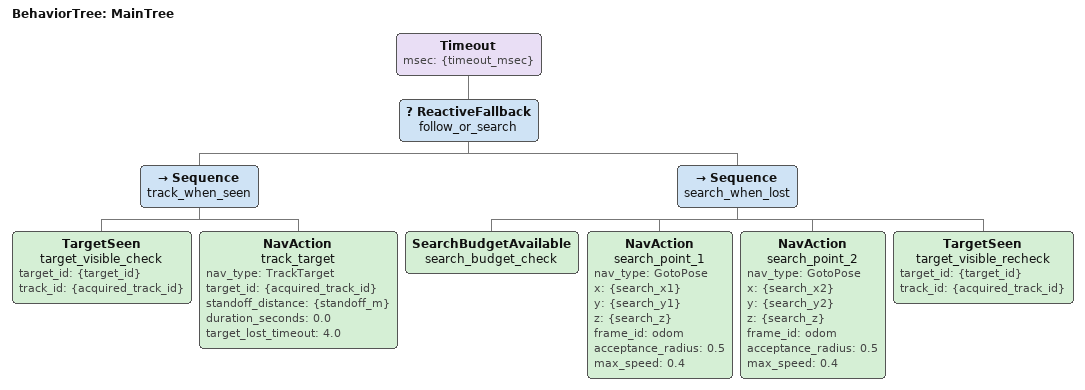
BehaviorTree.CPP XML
<?xml version="1.0"?>
<root main_tree_to_execute="MainTree">
  <BehaviorTree ID="MainTree">
    <Timeout msec="{timeout_msec}">
      <ReactiveFallback name="follow_or_search">
        <Sequence name="track_when_seen">
          <TargetSeen name="target_visible_check" target_id="{target_id}" track_id="{acquired_track_id}"/>
          <NavAction name="track_target" nav_type="TrackTarget" target_id="{acquired_track_id}"
                     standoff_distance="{standoff_m}" duration_seconds="0.0"
                     target_lost_timeout="4.0"/>
        </Sequence>
        <Sequence name="search_when_lost">
          <SearchBudgetAvailable name="search_budget_check"/>
          <NavAction name="search_point_1" nav_type="GotoPose" x="{search_x1}" y="{search_y1}"
                     z="{search_z}" frame_id="odom" acceptance_radius="0.5" max_speed="0.4"/>
          <NavAction name="search_point_2" nav_type="GotoPose" x="{search_x2}" y="{search_y2}"
                     z="{search_z}" frame_id="odom" acceptance_radius="0.5" max_speed="0.4"/>
          <TargetSeen name="target_visible_recheck" target_id="{target_id}" track_id="{acquired_track_id}"/>
        </Sequence>
      </ReactiveFallback>
    </Timeout>
  </BehaviorTree>
</root>
